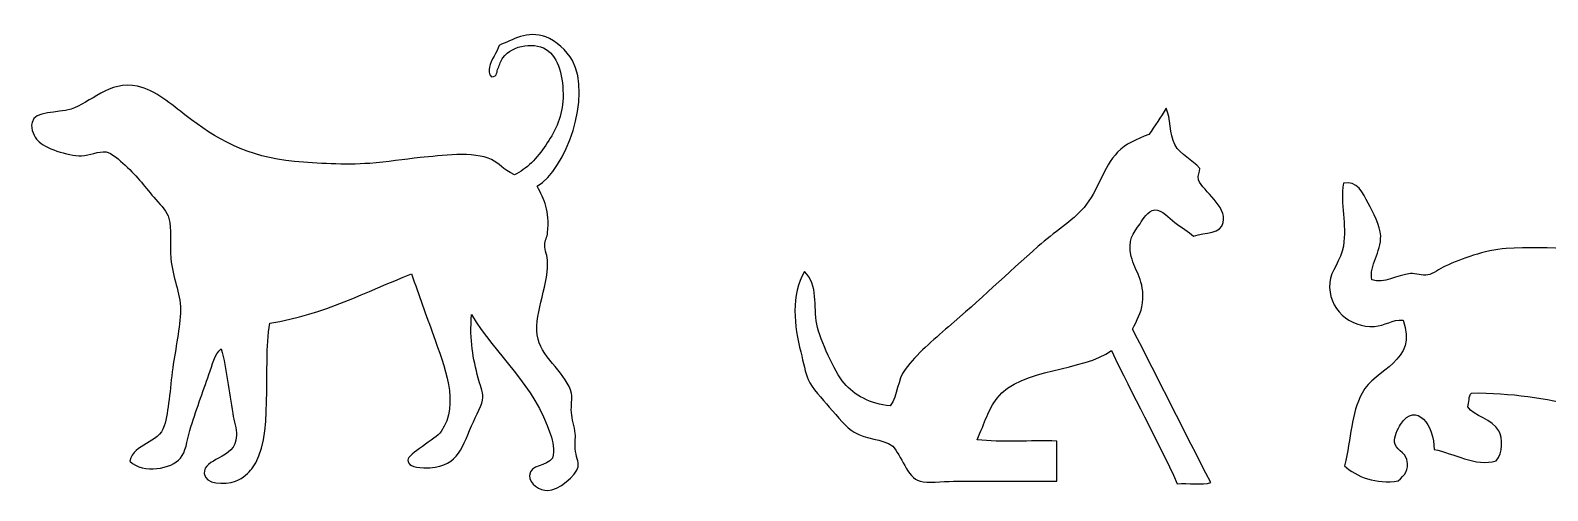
# Model space of a CAD drawing. Header units: centimetres. Extents: x -66 to 65, y -66 to 66.
# Drawn here: x -64.86 to -49.73, y 60.89 to 65.48 of the extents above; entities that cross this region are included whole.
import ezdxf

# ---------------------------------------------------------------- set-up
doc = ezdxf.new("R2010")
doc.units = ezdxf.units.CM
doc.header["$MEASUREMENT"] = 0
doc.layers.add('Layer 1', color=7, linetype='Continuous')

msp = doc.modelspace()

# ---------------------------------------------------------------- linework, layer by layer
at = {"layer": 'Layer 1'}
for points, knots in [([(-59.80799, 63.92864), (-59.73698, 63.79177), (-59.68155, 63.6902), (-59.70364, 63.46377), (-59.70364, 63.46377), (-59.70729, 63.42657), (-59.73076, 63.38331), (-59.73211, 63.34042), (-59.73211, 63.34042), (-59.7337, 63.28875), (-59.70428, 63.23004), (-59.70364, 63.16963), (-59.70364, 63.16963), (-59.70073, 62.90272), (-59.85525, 62.63559), (-59.79852, 62.40109), (-59.79852, 62.40109), (-59.751, 62.20487), (-59.50597, 62.05192), (-59.46644, 61.86031), (-59.46644, 61.86031), (-59.45596, 61.80951), (-59.47149, 61.74821), (-59.46644, 61.67055), (-59.46644, 61.67055), (-59.4621, 61.60501), (-59.43511, 61.53429), (-59.42845, 61.46182), (-59.42845, 61.46182), (-59.42379, 61.41102), (-59.43274, 61.3566), (-59.42845, 61.31), (-59.42845, 61.31), (-59.42162, 61.23578), (-59.39255, 61.17776), (-59.40003, 61.12974), (-59.40003, 61.12974), (-59.41337, 61.04349), (-59.60056, 60.89188), (-59.70364, 60.89254), (-59.70364, 60.89254), (-59.77704, 60.89302), (-59.88898, 60.95689), (-59.8839, 61.04431), (-59.8839, 61.04431), (-59.87742, 61.15615), (-59.71089, 61.1317), (-59.6562, 61.2151), (-59.6562, 61.2151), (-59.63218, 61.30043), (-59.65175, 61.37943), (-59.67517, 61.45235), (-59.67517, 61.45235), (-59.83453, 61.94866), (-60.2195, 62.24036), (-60.46268, 62.64779), (-60.46268, 62.64779), (-60.48387, 62.38445), (-60.44662, 62.21615), (-60.39624, 62.01213), (-60.39624, 62.01213), (-60.38198, 61.95405), (-60.3475, 61.88045), (-60.34883, 61.82237), (-60.34883, 61.82237), (-60.35039, 61.75546), (-60.4168, 61.6442), (-60.46268, 61.53773), (-60.46268, 61.53773), (-60.56695, 61.29569), (-60.60783, 61.11239), (-60.93708, 61.12024), (-60.93708, 61.12024), (-61.05329, 61.12302), (-61.09652, 61.14908), (-61.0984, 61.19615), (-61.0984, 61.19615), (-61.10081, 61.25735), (-60.81731, 61.40705), (-60.76632, 61.48079), (-60.76632, 61.48079), (-60.57495, 61.75762), (-60.73547, 62.141), (-60.84223, 62.43908), (-60.84223, 62.43908), (-60.91515, 62.64262), (-60.98839, 62.83831), (-61.06046, 63.05577), (-61.06046, 63.05577), (-61.51504, 62.87469), (-61.92649, 62.65048), (-62.47416, 62.56243), (-62.47416, 62.56243), (-62.55195, 62.11817), (-62.42185, 61.40178), (-62.65442, 61.11079), (-62.65442, 61.11079), (-62.68376, 61.07404), (-62.73713, 61.01514), (-62.81574, 60.98744), (-62.81574, 60.98744), (-62.9297, 60.94722), (-63.11927, 60.95593), (-63.12882, 61.06335), (-63.12882, 61.06335), (-63.13575, 61.14082), (-63.05172, 61.17791), (-62.9865, 61.21512), (-62.9865, 61.21512), (-62.8885, 61.27103), (-62.81373, 61.30608), (-62.80624, 61.44285), (-62.80624, 61.44285), (-62.80262, 61.50921), (-62.83108, 61.58419), (-62.84421, 61.66108), (-62.84421, 61.66108), (-62.88149, 61.88018), (-62.90448, 62.10405), (-62.95806, 62.30627), (-62.95806, 62.30627), (-63.02701, 62.24983), (-63.0477, 62.148), (-63.08141, 62.0501), (-63.08141, 62.0501), (-63.14176, 61.87471), (-63.21606, 61.68614), (-63.27117, 61.49029), (-63.27117, 61.49029), (-63.30107, 61.38406), (-63.31361, 61.27878), (-63.36605, 61.21512), (-63.36605, 61.21512), (-63.4523, 61.11053), (-63.73676, 61.05203), (-63.86892, 61.18665), (-63.86892, 61.18665), (-63.8319, 61.36778), (-63.58235, 61.35879), (-63.52737, 61.53775), (-63.52737, 61.53775), (-63.48258, 61.68359), (-63.47059, 61.9043), (-63.44196, 62.11647), (-63.44196, 62.11647), (-63.41574, 62.31128), (-63.36743, 62.51589), (-63.36605, 62.69525), (-63.36605, 62.69525), (-63.36473, 62.86784), (-63.44622, 63.01672), (-63.46096, 63.20762), (-63.46096, 63.20762), (-63.473, 63.36431), (-63.45173, 63.50327), (-63.47993, 63.60611), (-63.47993, 63.60611), (-63.49922, 63.67649), (-63.55322, 63.72782), (-63.61278, 63.79587), (-63.61278, 63.79587), (-63.71589, 63.91374), (-63.78875, 64.02124), (-63.91639, 64.13745), (-63.91639, 64.13745), (-63.97431, 64.19021), (-64.05506, 64.26318), (-64.10615, 64.27027), (-64.10615, 64.27027), (-64.18817, 64.28165), (-64.26731, 64.23357), (-64.35282, 64.23233), (-64.35282, 64.23233), (-64.49215, 64.23027), (-64.72006, 64.30861), (-64.78928, 64.38415), (-64.78928, 64.38415), (-64.82045, 64.4181), (-64.8627, 64.49366), (-64.84619, 64.56441), (-64.84619, 64.56441), (-64.81873, 64.68223), (-64.59383, 64.65604), (-64.4572, 64.69723), (-64.4572, 64.69723), (-64.26559, 64.75507), (-64.07525, 64.98745), (-63.79304, 64.92496), (-63.79304, 64.92496), (-63.61553, 64.88564), (-63.45832, 64.74729), (-63.30914, 64.63082), (-63.30914, 64.63082), (-63.02463, 64.40868), (-62.69454, 64.21595), (-62.22752, 64.17539), (-62.22752, 64.17539), (-61.99567, 64.15523), (-61.73532, 64.13798), (-61.47798, 64.15642), (-61.47798, 64.15642), (-61.30166, 64.16909), (-61.13794, 64.19772), (-60.97506, 64.21331), (-60.97506, 64.21331), (-60.76808, 64.23321), (-60.4402, 64.27924), (-60.26352, 64.19434), (-60.26352, 64.19434), (-60.1834, 64.1559), (-60.1547, 64.10184), (-60.03579, 64.04257), (-60.03579, 64.04257), (-59.9135, 64.0962), (-59.8083, 64.21114), (-59.72268, 64.33671), (-59.72268, 64.33671), (-59.64166, 64.45551), (-59.56073, 64.61024), (-59.55189, 64.77311), (-59.55189, 64.77311), (-59.54115, 64.97136), (-59.57901, 65.1843), (-59.69426, 65.27598), (-59.69426, 65.27598), (-59.81901, 65.3753), (-60.0537, 65.34078), (-60.14963, 65.20957), (-60.14963, 65.20957), (-60.17212, 65.17888), (-60.18109, 65.13692), (-60.1971, 65.10519), (-60.1971, 65.10519), (-60.21356, 65.07259), (-60.19922, 65.02142), (-60.26354, 65.01981), (-60.26354, 65.01981), (-60.2973, 65.03711), (-60.28598, 65.0891), (-60.28251, 65.11469), (-60.28251, 65.11469), (-60.27264, 65.18734), (-60.20536, 65.26468), (-60.18763, 65.33292), (-60.18763, 65.33292), (-60.05788, 65.38666), (-59.90212, 65.48278), (-59.7227, 65.4183), (-59.7227, 65.4183), (-59.61827, 65.38078), (-59.51283, 65.28146), (-59.45703, 65.1811), (-59.45703, 65.1811), (-59.25895, 64.82492), (-59.52084, 64.09401), (-59.80799, 63.92864)], [0, 0, 0, 0, 0.01538462, 0.01538462, 0.01538462, 0.01538462, 0.03076923, 0.03076923, 0.03076923, 0.03076923, 0.04615385, 0.04615385, 0.04615385, 0.04615385, 0.06153846, 0.06153846, 0.06153846, 0.06153846, 0.07692308, 0.07692308, 0.07692308, 0.07692308, 0.09230769, 0.09230769, 0.09230769, 0.09230769, 0.10769231, 0.10769231, 0.10769231, 0.10769231, 0.12307692, 0.12307692, 0.12307692, 0.12307692, 0.13846154, 0.13846154, 0.13846154, 0.13846154, 0.15384615, 0.15384615, 0.15384615, 0.15384615, 0.16923077, 0.16923077, 0.16923077, 0.16923077, 0.18461538, 0.18461538, 0.18461538, 0.18461538, 0.2, 0.2, 0.2, 0.2, 0.21538462, 0.21538462, 0.21538462, 0.21538462, 0.23076923, 0.23076923, 0.23076923, 0.23076923, 0.24615385, 0.24615385, 0.24615385, 0.24615385, 0.26153846, 0.26153846, 0.26153846, 0.26153846, 0.27692308, 0.27692308, 0.27692308, 0.27692308, 0.29230769, 0.29230769, 0.29230769, 0.29230769, 0.30769231, 0.30769231, 0.30769231, 0.30769231, 0.32307692, 0.32307692, 0.32307692, 0.32307692, 0.33846154, 0.33846154, 0.33846154, 0.33846154, 0.35384615, 0.35384615, 0.35384615, 0.35384615, 0.36923077, 0.36923077, 0.36923077, 0.36923077, 0.38461538, 0.38461538, 0.38461538, 0.38461538, 0.4, 0.4, 0.4, 0.4, 0.41538462, 0.41538462, 0.41538462, 0.41538462, 0.43076923, 0.43076923, 0.43076923, 0.43076923, 0.44615385, 0.44615385, 0.44615385, 0.44615385, 0.46153846, 0.46153846, 0.46153846, 0.46153846, 0.47692308, 0.47692308, 0.47692308, 0.47692308, 0.49230769, 0.49230769, 0.49230769, 0.49230769, 0.50769231, 0.50769231, 0.50769231, 0.50769231, 0.52307692, 0.52307692, 0.52307692, 0.52307692, 0.53846154, 0.53846154, 0.53846154, 0.53846154, 0.55384615, 0.55384615, 0.55384615, 0.55384615, 0.56923077, 0.56923077, 0.56923077, 0.56923077, 0.58461538, 0.58461538, 0.58461538, 0.58461538, 0.6, 0.6, 0.6, 0.6, 0.61538462, 0.61538462, 0.61538462, 0.61538462, 0.63076923, 0.63076923, 0.63076923, 0.63076923, 0.64615385, 0.64615385, 0.64615385, 0.64615385, 0.66153846, 0.66153846, 0.66153846, 0.66153846, 0.67692308, 0.67692308, 0.67692308, 0.67692308, 0.69230769, 0.69230769, 0.69230769, 0.69230769, 0.70769231, 0.70769231, 0.70769231, 0.70769231, 0.72307692, 0.72307692, 0.72307692, 0.72307692, 0.73846154, 0.73846154, 0.73846154, 0.73846154, 0.75384615, 0.75384615, 0.75384615, 0.75384615, 0.76923077, 0.76923077, 0.76923077, 0.76923077, 0.78461538, 0.78461538, 0.78461538, 0.78461538, 0.8, 0.8, 0.8, 0.8, 0.81538462, 0.81538462, 0.81538462, 0.81538462, 0.83076923, 0.83076923, 0.83076923, 0.83076923, 0.84615385, 0.84615385, 0.84615385, 0.84615385, 0.86153846, 0.86153846, 0.86153846, 0.86153846, 0.87692308, 0.87692308, 0.87692308, 0.87692308, 0.89230769, 0.89230769, 0.89230769, 0.89230769, 0.90769231, 0.90769231, 0.90769231, 0.90769231, 0.92307692, 0.92307692, 0.92307692, 0.92307692, 0.93846154, 0.93846154, 0.93846154, 0.93846154, 0.95384615, 0.95384615, 0.95384615, 0.95384615, 0.96923077, 0.96923077, 0.96923077, 0.96923077, 1, 1, 1, 1]), ([(-46.68492, 63.19392), (-46.82319, 62.92082), (-46.83486, 62.60258), (-46.97011, 62.35445), (-46.97011, 62.35445), (-47.10563, 62.10585), (-47.31436, 61.96273), (-47.5155, 61.79062), (-47.5155, 61.79062), (-47.50021, 61.65095), (-47.54466, 61.59443), (-47.49071, 61.48992), (-47.49071, 61.48992), (-47.42374, 61.36017), (-47.24404, 61.39583), (-47.27997, 61.25185), (-47.27997, 61.25185), (-47.30196, 61.16385), (-47.44372, 61.17726), (-47.52791, 61.12657), (-47.52791, 61.12657), (-47.55823, 61.09458), (-47.52241, 60.99571), (-47.55268, 60.96369), (-47.55268, 60.96369), (-47.82547, 60.9566), (-48.20329, 61.00245), (-48.28407, 61.17665), (-48.28407, 61.17665), (-48.33691, 61.29066), (-48.27854, 61.47372), (-48.38321, 61.5776), (-48.38321, 61.5776), (-49.14053, 61.61827), (-49.68419, 61.87481), (-50.49059, 61.86578), (-50.49059, 61.86578), (-50.52298, 61.84004), (-50.50935, 61.7678), (-50.52779, 61.72798), (-50.52779, 61.72798), (-50.47167, 61.63276), (-50.27638, 61.60611), (-50.21786, 61.48991), (-50.21786, 61.48991), (-50.17862, 61.41183), (-50.17322, 61.27158), (-50.24265, 61.18918), (-50.24265, 61.18918), (-50.45321, 61.12761), (-50.66704, 61.2662), (-50.86249, 61.30197), (-50.86249, 61.30197), (-50.85902, 61.53613), (-51.03751, 61.79253), (-51.19716, 61.55253), (-51.19716, 61.55253), (-51.22454, 61.51141), (-51.26439, 61.4231), (-51.25915, 61.37711), (-51.25915, 61.37711), (-51.25103, 61.30628), (-51.14988, 61.27302), (-51.13517, 61.20172), (-51.13517, 61.20172), (-51.11265, 61.09261), (-51.15372, 61.04839), (-51.2219, 60.98873), (-51.2219, 60.98873), (-51.4356, 60.95296), (-51.64293, 61.03048), (-51.75496, 61.13909), (-51.75496, 61.13909), (-51.68799, 61.42352), (-51.69133, 61.65569), (-51.58142, 61.86577), (-51.58142, 61.86577), (-51.45513, 62.1071), (-51.01624, 62.17835), (-51.17235, 62.59245), (-51.17235, 62.59245), (-51.27887, 62.60298), (-51.35351, 62.53514), (-51.45747, 62.52982), (-51.45747, 62.52982), (-51.70134, 62.51736), (-51.92565, 62.69865), (-51.90372, 62.96837), (-51.90372, 62.96837), (-51.89441, 63.08256), (-51.79106, 63.18554), (-51.76738, 63.3317), (-51.76738, 63.3317), (-51.73166, 63.55149), (-51.80164, 63.74876), (-51.76738, 63.95815), (-51.76738, 63.95815), (-51.63154, 63.99056), (-51.57021, 63.85726), (-51.51944, 63.75768), (-51.51944, 63.75768), (-51.47211, 63.66481), (-51.39932, 63.53583), (-51.39548, 63.43195), (-51.39548, 63.43195), (-51.3895, 63.26992), (-51.51499, 63.13853), (-51.48221, 62.9934), (-51.48221, 62.9934), (-51.35955, 62.95316), (-51.23781, 63.04449), (-51.09796, 63.05608), (-51.09796, 63.05608), (-51.04832, 63.06015), (-50.97929, 63.03391), (-50.92442, 63.04357), (-50.92442, 63.04357), (-50.87386, 63.05243), (-50.80787, 63.10546), (-50.75088, 63.13125), (-50.75088, 63.13125), (-50.58684, 63.20544), (-50.36395, 63.28944), (-50.14345, 63.30664), (-50.14345, 63.30664), (-49.7134, 63.34011), (-49.27115, 63.26039), (-48.77989, 63.30664), (-48.77989, 63.30664), (-48.55359, 63.32797), (-48.30875, 63.44769), (-48.11044, 63.54469), (-48.11044, 63.54469), (-47.90597, 63.64481), (-47.70319, 63.70638), (-47.50304, 63.75768), (-47.50304, 63.75768), (-47.22909, 64.19639), (-47.07809, 64.81787), (-46.27585, 64.72243), (-46.27585, 64.72243), (-46.16877, 64.70973), (-46.02968, 64.65655), (-45.97838, 64.57207), (-45.97838, 64.57207), (-45.93232, 64.49643), (-45.96179, 64.38255), (-45.89157, 64.30899), (-45.89157, 64.30899), (-45.77351, 64.18524), (-45.32036, 64.21998), (-45.27173, 64.00824), (-45.27173, 64.00824), (-45.25178, 63.92122), (-45.30195, 63.78562), (-45.34613, 63.72011), (-45.34613, 63.72011), (-45.38973, 63.65545), (-45.51194, 63.57184), (-45.60645, 63.53218), (-45.60645, 63.53218), (-45.81158, 63.44611), (-46.09315, 63.47167), (-46.31299, 63.41939), (-46.31299, 63.41939), (-46.39689, 63.35107), (-46.39017, 63.09157), (-46.51137, 63.06858), (-46.51137, 63.06858), (-46.59372, 63.05303), (-46.63745, 63.12269), (-46.68492, 63.19392)], [0, 0, 0, 0, 0.02272727, 0.02272727, 0.02272727, 0.02272727, 0.04545455, 0.04545455, 0.04545455, 0.04545455, 0.06818182, 0.06818182, 0.06818182, 0.06818182, 0.09090909, 0.09090909, 0.09090909, 0.09090909, 0.11363636, 0.11363636, 0.11363636, 0.11363636, 0.13636364, 0.13636364, 0.13636364, 0.13636364, 0.15909091, 0.15909091, 0.15909091, 0.15909091, 0.18181818, 0.18181818, 0.18181818, 0.18181818, 0.20454545, 0.20454545, 0.20454545, 0.20454545, 0.22727273, 0.22727273, 0.22727273, 0.22727273, 0.25, 0.25, 0.25, 0.25, 0.27272727, 0.27272727, 0.27272727, 0.27272727, 0.29545455, 0.29545455, 0.29545455, 0.29545455, 0.31818182, 0.31818182, 0.31818182, 0.31818182, 0.34090909, 0.34090909, 0.34090909, 0.34090909, 0.36363636, 0.36363636, 0.36363636, 0.36363636, 0.38636364, 0.38636364, 0.38636364, 0.38636364, 0.40909091, 0.40909091, 0.40909091, 0.40909091, 0.43181818, 0.43181818, 0.43181818, 0.43181818, 0.45454545, 0.45454545, 0.45454545, 0.45454545, 0.47727273, 0.47727273, 0.47727273, 0.47727273, 0.5, 0.5, 0.5, 0.5, 0.52272727, 0.52272727, 0.52272727, 0.52272727, 0.54545455, 0.54545455, 0.54545455, 0.54545455, 0.56818182, 0.56818182, 0.56818182, 0.56818182, 0.59090909, 0.59090909, 0.59090909, 0.59090909, 0.61363636, 0.61363636, 0.61363636, 0.61363636, 0.63636364, 0.63636364, 0.63636364, 0.63636364, 0.65909091, 0.65909091, 0.65909091, 0.65909091, 0.68181818, 0.68181818, 0.68181818, 0.68181818, 0.70454545, 0.70454545, 0.70454545, 0.70454545, 0.72727273, 0.72727273, 0.72727273, 0.72727273, 0.75, 0.75, 0.75, 0.75, 0.77272727, 0.77272727, 0.77272727, 0.77272727, 0.79545455, 0.79545455, 0.79545455, 0.79545455, 0.81818182, 0.81818182, 0.81818182, 0.81818182, 0.84090909, 0.84090909, 0.84090909, 0.84090909, 0.86363636, 0.86363636, 0.86363636, 0.86363636, 0.88636364, 0.88636364, 0.88636364, 0.88636364, 0.90909091, 0.90909091, 0.90909091, 0.90909091, 0.93181818, 0.93181818, 0.93181818, 0.93181818, 0.95454545, 0.95454545, 0.95454545, 0.95454545, 1, 1, 1, 1]), ([(-53.53538, 64.70689), (-53.48852, 64.61135), (-53.50479, 64.44405), (-53.44862, 64.34356), (-53.44862, 64.34356), (-53.38827, 64.2355), (-53.27474, 64.19346), (-53.20068, 64.10551), (-53.20068, 64.10551), (-53.20124, 64.06426), (-53.22161, 64.04312), (-53.21309, 63.99269), (-53.21309, 63.99269), (-53.16023, 63.86868), (-52.93178, 63.73438), (-52.96515, 63.56674), (-52.96515, 63.56674), (-52.98817, 63.45106), (-53.14142, 63.4725), (-53.26265, 63.42892), (-53.26265, 63.42892), (-53.31382, 63.4803), (-53.37848, 63.51338), (-53.44863, 63.56674), (-53.44863, 63.56674), (-53.50554, 63.61003), (-53.57748, 63.69673), (-53.64696, 63.69199), (-53.64696, 63.69199), (-53.71948, 63.68704), (-53.76658, 63.59536), (-53.79571, 63.55417), (-53.79571, 63.55417), (-53.86524, 63.45588), (-53.92033, 63.39045), (-53.88252, 63.22844), (-53.88252, 63.22844), (-53.84672, 63.07525), (-53.74676, 62.9918), (-53.77095, 62.76484), (-53.77095, 62.76484), (-53.78235, 62.65768), (-53.82948, 62.59392), (-53.87012, 62.50174), (-53.87012, 62.50174), (-53.60657, 61.99546), (-53.35445, 61.47767), (-53.08915, 60.97322), (-53.08915, 60.97322), (-53.17604, 60.94409), (-53.31632, 60.96899), (-53.42385, 60.96065), (-53.42385, 60.96065), (-53.63094, 61.41539), (-53.86774, 61.84007), (-54.08084, 62.28875), (-54.08084, 62.28875), (-54.35585, 62.08309), (-54.98508, 62.11833), (-55.2213, 61.81266), (-55.2213, 61.81266), (-55.31229, 61.69484), (-55.34108, 61.5794), (-55.41963, 61.39917), (-55.41963, 61.39917), (-55.18, 61.36996), (-54.8866, 61.39496), (-54.62628, 61.38663), (-54.62628, 61.38663), (-54.62628, 61.25299), (-54.62628, 61.11937), (-54.62628, 60.98571), (-54.62628, 60.98571), (-54.93045, 60.98571), (-55.31639, 60.98571), (-55.65517, 60.98571), (-55.65517, 60.98571), (-55.77302, 60.98571), (-55.91266, 60.96301), (-55.98987, 60.98571), (-55.98987, 60.98571), (-56.11949, 61.02378), (-56.17656, 61.24662), (-56.26258, 61.33652), (-56.26258, 61.33652), (-56.37249, 61.41124), (-56.52555, 61.40235), (-56.64683, 61.47437), (-56.64683, 61.47437), (-56.72181, 61.51887), (-56.80939, 61.62653), (-56.89474, 61.72496), (-56.89474, 61.72496), (-56.96861, 61.81002), (-57.06534, 61.91191), (-57.10553, 62.00058), (-57.10553, 62.00058), (-57.13418, 62.06384), (-57.15144, 62.17211), (-57.17993, 62.27625), (-57.17993, 62.27625), (-57.24809, 62.52599), (-57.27563, 62.85286), (-57.1427, 63.0781), (-57.1427, 63.0781), (-56.99858, 62.9448), (-57.05576, 62.72848), (-57.01877, 62.55187), (-57.01877, 62.55187), (-56.98416, 62.3869), (-56.84621, 62.08435), (-56.74604, 61.96299), (-56.74604, 61.96299), (-56.64801, 61.8443), (-56.48635, 61.75598), (-56.28741, 61.73749), (-56.28741, 61.73749), (-56.21065, 61.84324), (-56.21552, 61.99784), (-56.13863, 62.10082), (-56.13863, 62.10082), (-56.02153, 62.25761), (-55.86442, 62.38943), (-55.70477, 62.52683), (-55.70477, 62.52683), (-55.40434, 62.78541), (-55.11599, 63.05946), (-54.81225, 63.3287), (-54.81225, 63.3287), (-54.65607, 63.4671), (-54.47276, 63.57826), (-54.35357, 63.71713), (-54.35357, 63.71713), (-54.2148, 63.87879), (-54.16437, 64.11599), (-54.01887, 64.26842), (-54.01887, 64.26842), (-53.94159, 64.34944), (-53.83244, 64.39587), (-53.70896, 64.44384), (-53.70896, 64.44384), (-53.64696, 64.52729), (-53.58912, 64.615), (-53.53538, 64.70689)], [0, 0, 0, 0, 0.02702703, 0.02702703, 0.02702703, 0.02702703, 0.05405405, 0.05405405, 0.05405405, 0.05405405, 0.08108108, 0.08108108, 0.08108108, 0.08108108, 0.10810811, 0.10810811, 0.10810811, 0.10810811, 0.13513514, 0.13513514, 0.13513514, 0.13513514, 0.16216216, 0.16216216, 0.16216216, 0.16216216, 0.18918919, 0.18918919, 0.18918919, 0.18918919, 0.21621622, 0.21621622, 0.21621622, 0.21621622, 0.24324324, 0.24324324, 0.24324324, 0.24324324, 0.27027027, 0.27027027, 0.27027027, 0.27027027, 0.2972973, 0.2972973, 0.2972973, 0.2972973, 0.32432432, 0.32432432, 0.32432432, 0.32432432, 0.35135135, 0.35135135, 0.35135135, 0.35135135, 0.37837838, 0.37837838, 0.37837838, 0.37837838, 0.40540541, 0.40540541, 0.40540541, 0.40540541, 0.43243243, 0.43243243, 0.43243243, 0.43243243, 0.45945946, 0.45945946, 0.45945946, 0.45945946, 0.48648649, 0.48648649, 0.48648649, 0.48648649, 0.51351351, 0.51351351, 0.51351351, 0.51351351, 0.54054054, 0.54054054, 0.54054054, 0.54054054, 0.56756757, 0.56756757, 0.56756757, 0.56756757, 0.59459459, 0.59459459, 0.59459459, 0.59459459, 0.62162162, 0.62162162, 0.62162162, 0.62162162, 0.64864865, 0.64864865, 0.64864865, 0.64864865, 0.67567568, 0.67567568, 0.67567568, 0.67567568, 0.7027027, 0.7027027, 0.7027027, 0.7027027, 0.72972973, 0.72972973, 0.72972973, 0.72972973, 0.75675676, 0.75675676, 0.75675676, 0.75675676, 0.78378378, 0.78378378, 0.78378378, 0.78378378, 0.81081081, 0.81081081, 0.81081081, 0.81081081, 0.83783784, 0.83783784, 0.83783784, 0.83783784, 0.86486486, 0.86486486, 0.86486486, 0.86486486, 0.89189189, 0.89189189, 0.89189189, 0.89189189, 0.91891892, 0.91891892, 0.91891892, 0.91891892, 0.94594595, 0.94594595, 0.94594595, 0.94594595, 1, 1, 1, 1])]:
    msp.add_open_spline(points, degree=3, knots=knots, dxfattribs=at)

doc.saveas('drawing.dxf')
